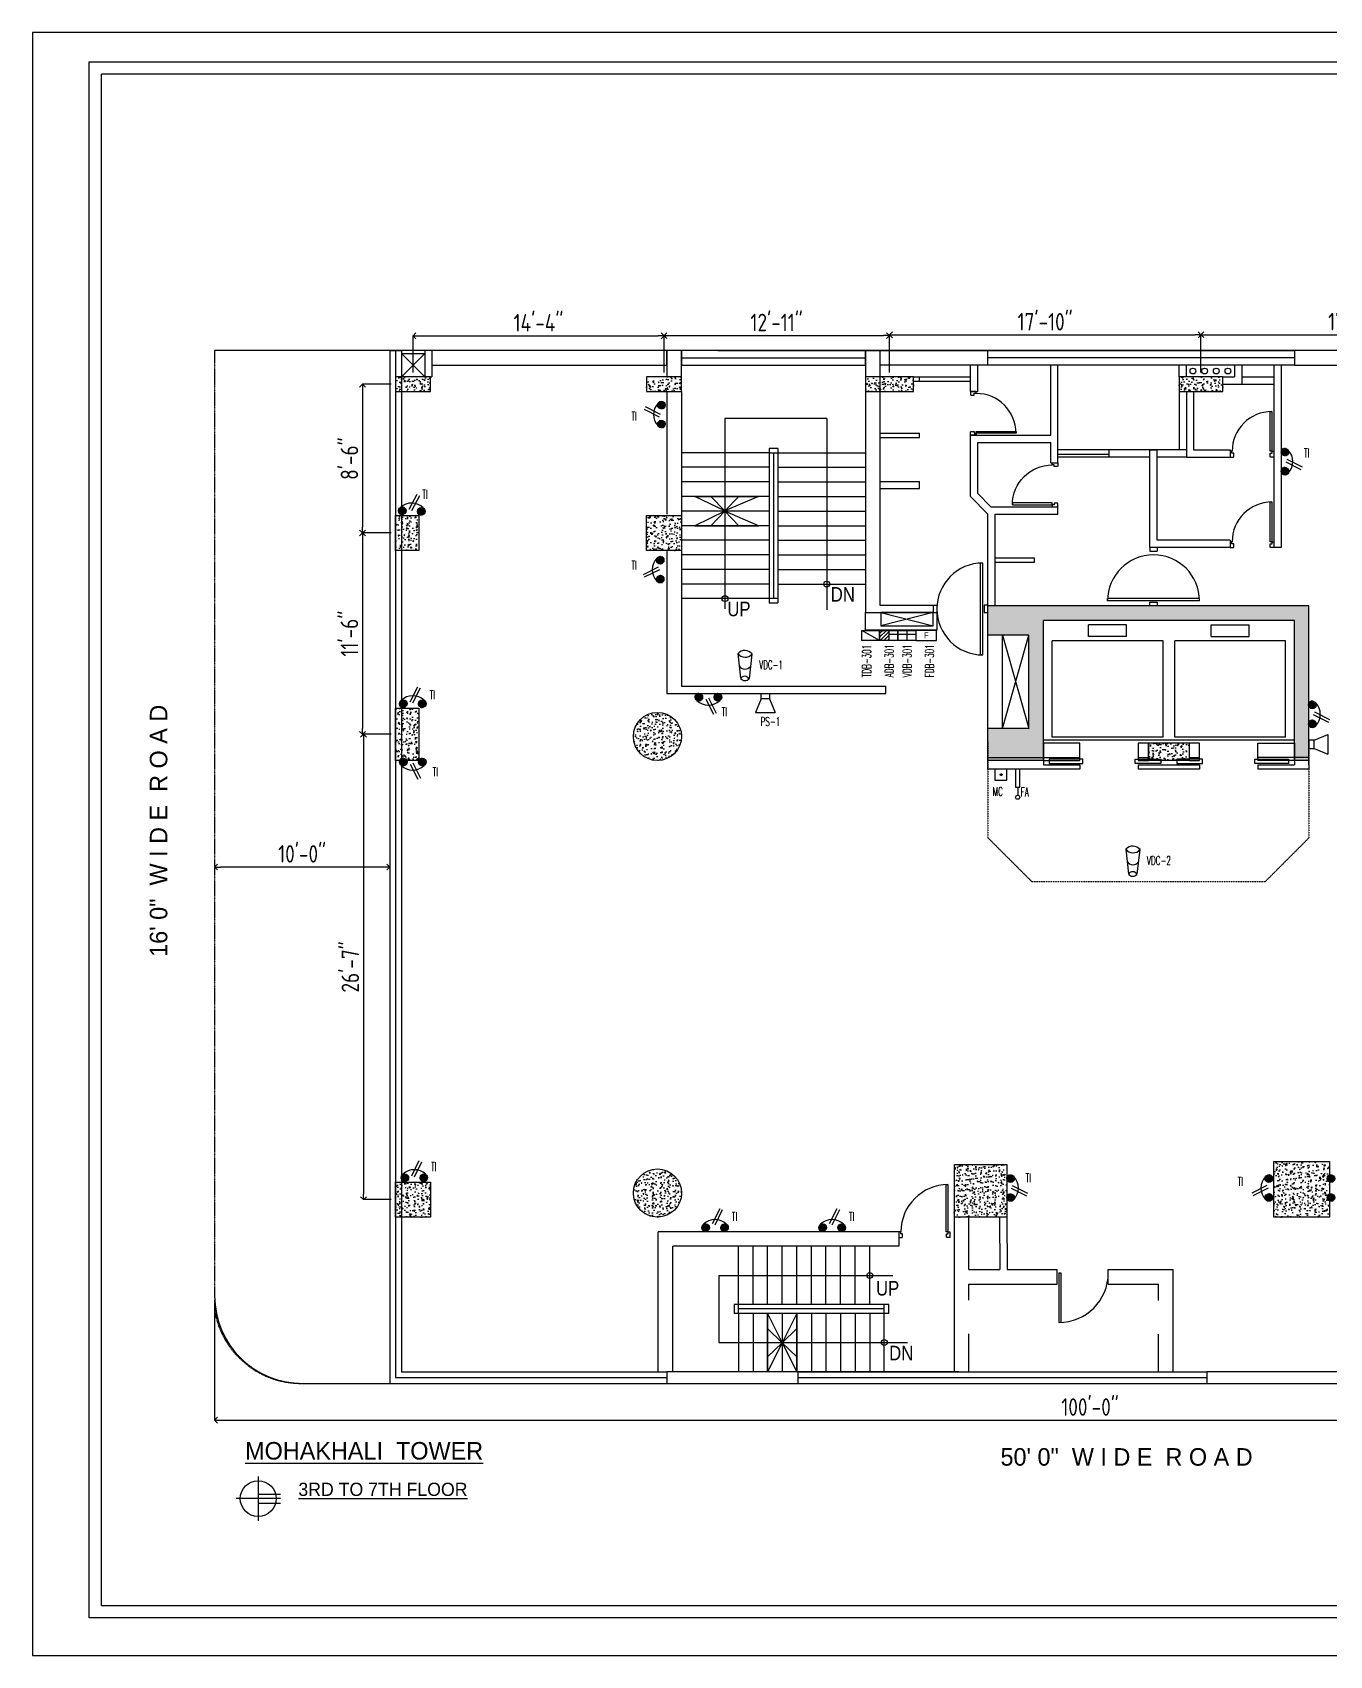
# Model space of a CAD drawing. Header units: inches. Extents: x -125 to 1485, y -187 to 926.
# Drawn here: x -125 to 764, y -187 to 926 of the extents above; entities that cross this region are included whole.
import ezdxf

# ---------------------------------------------------------------- set-up
doc = ezdxf.new("R2010")
doc.units = ezdxf.units.IN
doc.header["$MEASUREMENT"] = 0
doc.linetypes.add('ACAD_ISO04W100', pattern=[30, 24, -3, 0, -3])
doc.linetypes.add('HIDDEN', pattern=[0.375, 0.25, -0.125])
for name, color, linetype in [('BEAM', 5, 'HIDDEN'), ('COL', 1, 'Continuous'), ('DOOR', 172, 'Continuous'), ('FIRESC00-07', 8, 'Continuous'), ('FIX', 172, 'Continuous'), ('GLASS', 176, 'Continuous'), ('HATCH 1', 11, 'Continuous'), ('LIFT', 176, 'Continuous'), ('PLPIPES', 1, 'Continuous'), ('REF', 3, 'Continuous'), ('SITE BSMNT', 5, 'ACAD_ISO04W100'), ('SITE GR', 5, 'Continuous'), ('SITEDIM', 4, 'Continuous'), ('STAIR01-07', 8, 'Continuous'), ('SYML', 5, 'Continuous'), ('T-FIX-1', 4, 'Continuous'), ('TEXT', 172, 'Continuous'), ('TITLE', 172, 'Continuous'), ('WIN', 4, 'Continuous')]:
    doc.layers.add(name, color=color, linetype=linetype)
doc.styles.add('12IN', font='isocpeur.ttf', dxfattribs={"width": 0.8, "height": 12})
doc.styles.add('24IN', font='isocp.shx', dxfattribs={"height": 24})
doc.styles.add('AR', font='arial.ttf')
doc.styles.add('DIM1-8', font='techl___.ttf', dxfattribs={"height": 8})
doc.styles.add('ROMAND', font='romand.shx', dxfattribs={"width": 0.6})
doc.dimstyles.new('12IN', dxfattribs={"dimtxt": 0.18, "dimasz": 4, "dimexe": 0.18, "dimexo": 3, "dimgap": 3, "dimtad": 1, "dimdec": 0, "dimzin": 3, "dimdsep": 46, "dimlunit": 4, "dimtxsty": '12IN', "dimblk": 'OPEN90', "dimcen": 0.09, "dimclrd": 172, "dimclre": 172, "dimclrt": 176, "dimadec": 0, "dimazin": 0, "dimtfac": 1, "dimtdec": 0, "dimtofl": 0, "dimtmove": 0, "dimatfit": 3, "dimfxl": 1, "dimtolj": 1, "dimtzin": 0, "dimarcsym": 0})
pattern_1 = [(50, (0, 0), (7.172602, -0.62752), [0.75, -8.25]), (355, (0, 0), (-1.387513, 7.52192), [0.6, -6.6]), (100.4514, (0.598, -0.052), (5.785094, 6.894395), [0.6374, -7.01142]), (46.1842, (0, 2), (10.67241, -1.65519), [1.125, -12.375]), (96.6356, (0.889, 1.862), (9.34663, 9.74118), [0.9561, -10.51713]), (351.1842, (0, 2), (9.34662, 9.74119), [0.9, -9.9]), (21, (1, 1.5), (5.96907, -4.02619), [0.75, -8.25]), (326, (1, 1.5), (2.433153, 7.2515), [0.6, -6.6]), (71.4514, (1.4974, 1.1645), (8.402226, 3.225305), [0.6374, -7.01142]), (37.5, (0, 0), (0.1215986, 3.3289385), [0, -6.52, 0, -6.7, 0, -6.625]), (7.5, (0, 0), (2.630695, 3.944117), [0, -3.82, 0, -6.37, 0, -2.525]), (327.5, (-2.23, 0), (5.3382244, -0.225549), [0, -2.5, 0, -7.8, 0, -10.35]), (317.5, (-3.23, 0), (5.831862, 1.00105), [0, -3.25, 0, -5.18, 0, -7.35])]

# ---------------------------------------------------------------- blocks, each defined once
blk = doc.blocks.new('D30')
for points in [[(-1.375, 0), (-2.625, 0), (-2.625, 27.25), (-1.375, 27.25)], [(-30, -4), (-27.75, -4), (-27.75, -3.75), (-27.5, -3.75), (-27.5, -1.375), (-28.75, -1.375), (-28.75, 0), (-30, 0)], [(0, -4), (-2.25, -4), (-2.25, -3.75), (-2.5, -3.75), (-2.5, -1.375), (-1.25, -1.375), (-1.25, 0), (0, 0)]]:
    blk.add_lwpolyline(points, close=True)
at = {"color": 107}
blk.add_arc((-1.375, 0), 27.25, 90, 180, dxfattribs=at)
blk = doc.blocks.new('D35')
for points in [[(-1.375, 0), (-2.625, 0), (-2.625, 32.25), (-1.375, 32.25)], [(-35, -4), (-32.75, -4), (-32.75, -3.75), (-32.5, -3.75), (-32.5, -1.375), (-33.75, -1.375), (-33.75, 0), (-35, 0)], [(0, -4), (-2.25, -4), (-2.25, -3.75), (-2.5, -3.75), (-2.5, -1.375), (-1.25, -1.375), (-1.25, 0), (0, 0)]]:
    blk.add_lwpolyline(points, close=True)
at = {"color": 107}
blk.add_arc((-1.375, 0), 32.25, 90, 180, dxfattribs=at)
blk = doc.blocks.new('_Open90')
at = {"color": 0, "linetype": 'ByBlock', "lineweight": -2}
for p, q in [((0, 0), (-1, 0)), ((-0.5, 0.5), (0, 0)), ((0, 0), (-0.5, -0.5))]:
    blk.add_line(p, q, dxfattribs=at)
blk = doc.blocks.new('*D5')
at = {"layer": 'Defpoints', "color": 0}
for p in [(0, 354), (0, 354), (120, 354)]:
    blk.add_point(p, dxfattribs=at)
at = {"layer": 'GLASS', "color": 172, "lineweight": -2}
for p, q in [((0, 357), (0, 354.18)), ((120, 357), (120, 354.18)), ((116, 354), (4, 354))]:
    blk.add_line(p, q, dxfattribs=at)
at = {"layer": 'GLASS', "color": 172, "lineweight": -2, "xscale": 4, "yscale": 4, "zscale": 4, "rotation": 180}
blk.add_blockref('_Open90', (0, 354), dxfattribs=at)
at = {"layer": 'GLASS', "color": 172, "lineweight": -2, "xscale": 4, "yscale": 4, "zscale": 4}
blk.add_blockref('_Open90', (120, 354), dxfattribs=at)
at = {"layer": 'GLASS', "color": 176, "insert": (60, 363), "char_height": 12, "attachment_point": 5, "style": '12IN'}
blk.add_mtext('\\A1;10\'-0"', dxfattribs=at)
blk = doc.blocks.new('*D7')
at = {"layer": 'Defpoints', "color": 0}
for p in [(0, 60), (1200, 60), (1200, -25.2)]:
    blk.add_point(p, dxfattribs=at)
at = {"layer": 'SITEDIM', "color": 172, "lineweight": -2}
for p, q in [((0, 57), (0, -25.4)), ((1200, 57), (1200, -25.4)), ((4, -25.2), (1196, -25.2))]:
    blk.add_line(p, q, dxfattribs=at)
at = {"layer": 'SITEDIM', "color": 172, "lineweight": -2, "xscale": 4, "yscale": 4, "zscale": 4, "rotation": 180}
blk.add_blockref('_Open90', (0, -25.2), dxfattribs=at)
at = {"layer": 'SITEDIM', "color": 172, "lineweight": -2, "xscale": 4, "yscale": 4, "zscale": 4}
blk.add_blockref('_Open90', (1200, -25.2), dxfattribs=at)
at = {"layer": 'SITEDIM', "color": 176, "insert": (600, -16.2), "char_height": 12, "attachment_point": 5, "style": '12IN'}
blk.add_mtext('\\A1;100\'-0"', dxfattribs=at)
blk = doc.blocks.new('*D8')
at = {"layer": 'Defpoints', "color": 0}
for p in [(308, 718.1), (136, 690), (308, 690)]:
    blk.add_point(p, dxfattribs=at)
at = {"layer": 'FIX', "color": 172, "lineweight": -2}
for p, q in [((136, 693), (136, 718.3)), ((140, 718.1), (304, 718.1)), ((308, 693), (308, 718.3))]:
    blk.add_line(p, q, dxfattribs=at)
at = {"layer": 'FIX', "color": 172, "lineweight": -2, "xscale": 4, "yscale": 4, "zscale": 4, "rotation": 180}
blk.add_blockref('_Open90', (136, 718.1), dxfattribs=at)
at = {"layer": 'FIX', "color": 172, "lineweight": -2, "xscale": 4, "yscale": 4, "zscale": 4}
blk.add_blockref('_Open90', (308, 718.1), dxfattribs=at)
at = {"layer": 'FIX', "color": 176, "insert": (222, 727.1), "char_height": 12, "attachment_point": 5, "style": '12IN'}
blk.add_mtext('\\A1;14\'-4"', dxfattribs=at)
blk = doc.blocks.new('*D9')
at = {"layer": 'Defpoints', "color": 0}
for p in [(462.5, 718.3), (308, 690), (462.5, 690)]:
    blk.add_point(p, dxfattribs=at)
at = {"layer": 'FIX', "color": 172, "lineweight": -2}
for p, q in [((308, 693), (308, 718.5)), ((312, 718.3), (458.5, 718.3)), ((462.5, 693), (462.5, 718.5))]:
    blk.add_line(p, q, dxfattribs=at)
at = {"layer": 'FIX', "color": 172, "lineweight": -2, "xscale": 4, "yscale": 4, "zscale": 4, "rotation": 180}
blk.add_blockref('_Open90', (308, 718.3), dxfattribs=at)
at = {"layer": 'FIX', "color": 172, "lineweight": -2, "xscale": 4, "yscale": 4, "zscale": 4}
blk.add_blockref('_Open90', (462.5, 718.3), dxfattribs=at)
at = {"layer": 'FIX', "color": 176, "insert": (385.2, 727.3), "char_height": 12, "attachment_point": 5, "style": '12IN'}
blk.add_mtext('\\A1;12\'-11"', dxfattribs=at)
blk = doc.blocks.new('*D10')
at = {"layer": 'Defpoints', "color": 0}
for p in [(676, 718.8), (462.5, 690), (676, 690)]:
    blk.add_point(p, dxfattribs=at)
at = {"layer": 'FIX', "color": 172, "lineweight": -2}
for p, q in [((462.5, 693), (462.5, 719)), ((466.5, 718.8), (672, 718.8)), ((676, 693), (676, 719))]:
    blk.add_line(p, q, dxfattribs=at)
at = {"layer": 'FIX', "color": 172, "lineweight": -2, "xscale": 4, "yscale": 4, "zscale": 4, "rotation": 180}
blk.add_blockref('_Open90', (462.5, 718.8), dxfattribs=at)
at = {"layer": 'FIX', "color": 172, "lineweight": -2, "xscale": 4, "yscale": 4, "zscale": 4}
blk.add_blockref('_Open90', (676, 718.8), dxfattribs=at)
at = {"layer": 'FIX', "color": 176, "insert": (569.2, 727.8), "char_height": 12, "attachment_point": 5, "style": '12IN'}
blk.add_mtext('\\A1;17\'-10"', dxfattribs=at)
blk = doc.blocks.new('*D11')
at = {"layer": 'Defpoints', "color": 0}
for p in [(884, 718.9), (676, 690), (884, 690)]:
    blk.add_point(p, dxfattribs=at)
at = {"layer": 'FIX', "color": 172, "lineweight": -2}
for p, q in [((676, 693), (676, 719)), ((680, 718.9), (880, 718.9)), ((884, 693), (884, 719))]:
    blk.add_line(p, q, dxfattribs=at)
at = {"layer": 'FIX', "color": 172, "lineweight": -2, "xscale": 4, "yscale": 4, "zscale": 4, "rotation": 180}
blk.add_blockref('_Open90', (676, 718.9), dxfattribs=at)
at = {"layer": 'FIX', "color": 172, "lineweight": -2, "xscale": 4, "yscale": 4, "zscale": 4}
blk.add_blockref('_Open90', (884, 718.9), dxfattribs=at)
at = {"layer": 'FIX', "color": 176, "insert": (780, 727.9), "char_height": 12, "attachment_point": 5, "style": '12IN'}
blk.add_mtext('\\A1;17\'-4"', dxfattribs=at)
blk = doc.blocks.new('*D13')
at = {"layer": 'Defpoints', "color": 0}
for p in [(124, 685), (101.4, 583), (124, 583)]:
    blk.add_point(p, dxfattribs=at)
at = {"layer": 'FIX', "color": 172, "lineweight": -2}
for p, q in [((121, 685), (101.3, 685)), ((101.4, 681), (101.4, 587)), ((121, 583), (101.3, 583))]:
    blk.add_line(p, q, dxfattribs=at)
at = {"layer": 'FIX', "color": 172, "lineweight": -2, "xscale": 4, "yscale": 4, "zscale": 4}
for p, rotation in [((101.4, 685), 90), ((101.4, 583), 270)]:
    blk.add_blockref('_Open90', p, dxfattribs=dict(at, rotation=rotation))
at = {"layer": 'FIX', "color": 176, "insert": (92.4, 634), "char_height": 12, "attachment_point": 5, "rotation": 90, "style": '12IN'}
blk.add_mtext('\\A1;8\'-6"', dxfattribs=at)
blk = doc.blocks.new('*D14')
at = {"layer": 'Defpoints', "color": 0}
for p in [(124, 583), (101.4, 445), (124, 445)]:
    blk.add_point(p, dxfattribs=at)
at = {"layer": 'FIX', "color": 172, "lineweight": -2}
for p, q in [((121, 583), (101.3, 583)), ((101.4, 579), (101.4, 449)), ((121, 445), (101.3, 445))]:
    blk.add_line(p, q, dxfattribs=at)
at = {"layer": 'FIX', "color": 172, "lineweight": -2, "xscale": 4, "yscale": 4, "zscale": 4}
for p, rotation in [((101.4, 583), 90), ((101.4, 445), 270)]:
    blk.add_blockref('_Open90', p, dxfattribs=dict(at, rotation=rotation))
at = {"layer": 'FIX', "color": 176, "insert": (92.4, 514), "char_height": 12, "attachment_point": 5, "rotation": 90, "style": '12IN'}
blk.add_mtext('\\A1;11\'-6"', dxfattribs=at)
blk = doc.blocks.new('*D15')
at = {"layer": 'Defpoints', "color": 0}
for p in [(124, 445), (102, 126), (124, 126)]:
    blk.add_point(p, dxfattribs=at)
at = {"layer": 'FIX', "color": 172, "lineweight": -2}
for p, q in [((121, 445), (101.8, 445)), ((102, 441), (102, 130)), ((121, 126), (101.8, 126))]:
    blk.add_line(p, q, dxfattribs=at)
at = {"layer": 'FIX', "color": 172, "lineweight": -2, "xscale": 4, "yscale": 4, "zscale": 4}
for p, rotation in [((102, 445), 90), ((102, 126), 270)]:
    blk.add_blockref('_Open90', p, dxfattribs=dict(at, rotation=rotation))
at = {"layer": 'FIX', "color": 176, "insert": (93, 285.5), "char_height": 12, "attachment_point": 5, "rotation": 90, "style": '12IN'}
blk.add_mtext('\\A1;26\'-7"', dxfattribs=at)

msp = doc.modelspace()

# ---------------------------------------------------------------- hatches: boundary and pattern name
at = {"layer": 'HATCH 1'}
h = msp.add_hatch(dxfattribs=at)
h.set_pattern_fill('AR-CONC', color=0, style=0)
h.set_pattern_definition(pattern_1)
h.paths.add_polyline_path([(148, 680), (148, 690), (124, 690), (124, 680)])
h = msp.add_hatch(dxfattribs=at)
h.set_pattern_fill('AR-CONC', color=0, style=0)
h.set_pattern_definition(pattern_1)
h.paths.add_polyline_path([(296, 690), (296, 680), (320, 680), (320, 690)])
h = msp.add_hatch(dxfattribs=at)
h.set_pattern_fill('AR-CONC', color=0, style=0)
h.set_pattern_definition(pattern_1)
h.paths.add_polyline_path([(446, 690), (446, 680), (479, 680), (479, 690)])
h = msp.add_hatch(dxfattribs=at)
h.set_pattern_fill('AR-CONC', color=0, style=0)
h.set_pattern_definition(pattern_1)
h.paths.add_polyline_path([(661, 680), (691, 680), (691, 690), (661, 690)])
h = msp.add_hatch(dxfattribs=at)
h.set_pattern_fill('AR-CONC', color=0, style=0)
h.set_pattern_definition([(50, (0, 0), (7.1726, -0.62752), [0.75, -8.25]), (355, (0, 0), (-1.38751, 7.52192), [0.6, -6.6]), (100.4514, (0.598, -0.052), (5.78509, 6.894395), [0.6374, -7.01142]), (46.1842, (0, 2), (10.67241, -1.65519), [1.125, -12.375]), (96.6356, (0.889, 1.862), (9.34663, 9.74118), [0.9561, -10.51713]), (351.1842, (0, 2), (9.34662, 9.74119), [0.9, -9.9]), (21, (1, 1.5), (5.96907, -4.02619), [0.75, -8.25]), (326, (1, 1.5), (2.43315, 7.2515), [0.6, -6.6]), (71.4514, (1.4974, 1.1645), (8.40223, 3.225305), [0.6374, -7.01142]), (37.5, (0, 0), (0.121599, 3.328939), [0, -6.52, 0, -6.7, 0, -6.625]), (7.5, (0, 0), (2.630695, 3.944117), [0, -3.82, 0, -6.37, 0, -2.525]), (327.5, (-2.23, 0), (5.338224, -0.225549), [0, -2.5, 0, -7.8, 0, -10.35]), (317.5, (-3.23, 0), (5.83186, 1.00105), [0, -3.25, 0, -5.18, 0, -7.35])])
h.paths.add_polyline_path([(124, 595), (140, 595), (140, 571), (124, 571)])
h = msp.add_hatch(dxfattribs=at)
h.set_pattern_fill('AR-CONC', color=0, style=0)
h.set_pattern_definition(pattern_1)
h.paths.add_polyline_path([(320, 595), (296, 595), (296, 571), (320, 571)])
h = msp.add_hatch(dxfattribs=at)
h.set_pattern_fill('AR-CONC', color=0, style=0)
h.set_pattern_definition(pattern_1)
h.paths.add_polyline_path([(750, 533), (530, 533), (530, 513), (558, 513), (558, 449), (530, 449), (530, 427), (568, 427), (568, 439), (568, 523), (740, 523), (740, 427), (750, 427)])
h = msp.add_hatch(dxfattribs=at)
h.set_pattern_fill('AR-CONC', color=0, style=0)
h.paths.add_polyline_path([(124, 463), (140, 463), (140, 427), (124, 427)])
h = msp.add_hatch(dxfattribs=at)
h.set_pattern_fill('AR-CONC', color=0, style=0)
h.set_pattern_definition(pattern_1)
h.paths.add_polyline_path([(287, 443.5, 1), (320, 443.5, 1)])
h = msp.add_hatch(dxfattribs=at)
h.set_pattern_fill('AR-CONC', color=0, style=0)
h.set_pattern_definition(pattern_1)
h.paths.add_polyline_path([(668, 439), (640, 439), (640, 427), (668, 427)])
h = msp.add_hatch(dxfattribs=at)
h.set_pattern_fill('AR-CONC', color=0, style=0)
edge = h.paths.add_edge_path()
edge.add_arc((303.5, 130.5), 16.5, 0, 360)
h = msp.add_hatch(dxfattribs=at)
h.set_pattern_fill('AR-CONC', color=0, style=0)
h.set_pattern_definition([(50, (-0.166, -0.086), (7.1726, -0.62752), [0.75, -8.25]), (355, (-0.166, -0.086), (-1.38751, 7.52192), [0.6, -6.6]), (100.4514, (0.4317, -0.138), (5.78509, 6.894395), [0.6374, -7.01142]), (46.1842, (-0.166, 1.914), (10.67241, -1.65519), [1.125, -12.375]), (96.6356, (0.723, 1.776), (9.34663, 9.74118), [0.9561, -10.51713]), (351.1842, (-0.166, 1.914), (9.34662, 9.74119), [0.9, -9.9]), (21, (0.834, 1.414), (5.96907, -4.02619), [0.75, -8.25]), (326, (0.834, 1.414), (2.43315, 7.2515), [0.6, -6.6]), (71.4514, (1.3314, 1.079), (8.40223, 3.225305), [0.6374, -7.01142]), (37.5, (-0.166, -0.0857), (0.121599, 3.328939), [0, -6.52, 0, -6.7, 0, -6.625]), (7.5, (-0.166, -0.0857), (2.630695, 3.944117), [0, -3.82, 0, -6.37, 0, -2.525]), (327.5, (-2.396, -0.0857), (5.338224, -0.225549), [0, -2.5, 0, -7.8, 0, -10.35]), (317.5, (-3.396, -0.0857), (5.83186, 1.00105), [0, -3.25, 0, -5.18, 0, -7.35])])
h.paths.add_polyline_path([(542.8, 149.9), (506.8, 149.9), (506.8, 113.9), (542.8, 113.9)])
h = msp.add_hatch(dxfattribs=at)
h.set_pattern_fill('AR-CONC', color=0, style=0)
h.set_pattern_definition(pattern_1)
h.paths.add_polyline_path([(764, 114), (726, 114), (726, 152), (764, 152)])
h = msp.add_hatch(dxfattribs=at)
h.set_pattern_fill('AR-CONC', color=0, style=0)
h.paths.add_polyline_path([(124, 138), (148, 138), (148, 114), (124, 114)])
at = {"layer": 'SYML'}
h = msp.add_hatch(dxfattribs=at)
h.set_pattern_fill('ANSI31', color=0, scale=1.434375, angle=180, style=0)
h.set_pattern_definition([(225, (-2002.96286, 1086.35864), (0.126782036, -0.126782036), [])])
h.paths.add_polyline_path([(308.9, 657.6, 1), (303.8, 657.6, 1)])
h.paths.add_polyline_path([(303.8, 670.6, 1), (308.9, 670.6, 1)])
h = msp.add_hatch(dxfattribs=at)
h.set_pattern_fill('ANSI31', color=0, scale=1.434375, style=0)
h.set_pattern_definition([(45, (3042.78596, 209.7123), (-0.126782036, 0.126782036), [])])
h.paths.add_polyline_path([(730.9, 638.5, 1), (736.1, 638.5, 1)])
h.paths.add_polyline_path([(736.1, 625.5, 1), (730.9, 625.5, 1)])
h = msp.add_hatch(dxfattribs=at)
h.set_pattern_fill('ANSI31', color=0, scale=1.434375, angle=88.3621, style=0)
h.set_pattern_definition([(133.36214, (623.1181, 2894.22895), (-0.130353944, -0.123106534), [])])
h.paths.add_polyline_path([(128.4, 595.5, 1), (128.6, 600.7, 1)])
h.paths.add_polyline_path([(141.6, 600.3, 1), (141.5, 595.1, 1)])
h = msp.add_hatch(dxfattribs=at)
h.set_pattern_fill('ANSI31', color=0, scale=1.434375, style=0)
h.set_pattern_definition([(135, (-2003.79864, 135.64523), (0.126782036, 0.126782036), [])])
h.paths.add_polyline_path([(308.1, 564.4, -1), (302.9, 564.4, -1)])
h.paths.add_polyline_path([(302.9, 551.4, -1), (308.1, 551.4, -1)])
h = msp.add_hatch(dxfattribs=at)
h.set_pattern_fill('ANSI31', color=0, scale=14.4, style=0)
h.set_pattern_definition([(45, (2674.0125, -29.64), (-1.2727922, 1.2727922), [])])
h.paths.add_polyline_path([(462, 516.2), (455.8, 516.2), (455.8, 509.8), (462, 509.8)])
h = msp.add_hatch(dxfattribs=at)
h.set_pattern_fill('ANSI31', color=0, scale=1.434375, angle=90, style=0)
h.set_pattern_definition([(135, (557.96966, 2775.14944), (-0.126782036, -0.126782036), [])])
h.paths.add_polyline_path([(129.2, 463.2, 1), (129.2, 468.4, 1)])
h.paths.add_polyline_path([(142.2, 468.4, 1), (142.2, 463.2, 1)])
h = msp.add_hatch(dxfattribs=at)
h.set_pattern_fill('ANSI31', color=0, scale=1.434375, angle=90, style=0)
h.set_pattern_definition([(225, (760.58001, -1838.77555), (-0.126782036, 0.126782036), [])])
h.paths.add_polyline_path([(331.8, 473.1, -1), (331.8, 467.9, -1)])
h.paths.add_polyline_path([(344.8, 467.9, -1), (344.8, 473.1, -1)])
h = msp.add_hatch(dxfattribs=at)
h.set_pattern_fill('ANSI31', color=0, scale=1.434375, style=0)
h.set_pattern_definition([(45, (3061.59503, 36.46904), (-0.126782036, 0.126782036), [])])
h.paths.add_polyline_path([(749.7, 465.3, 1), (754.9, 465.3, 1)])
h.paths.add_polyline_path([(754.9, 452.2, 1), (749.7, 452.2, 1)])
h = msp.add_hatch(dxfattribs=at)
h.set_pattern_fill('ANSI31', color=0, scale=1.434375, angle=90, style=0)
h.set_pattern_definition([(225, (557.96966, -1883.29685), (-0.126782036, 0.126782036), [])])
h.paths.add_polyline_path([(129.2, 428.6, -1), (129.2, 423.4, -1)])
h.paths.add_polyline_path([(142.2, 423.4, -1), (142.2, 428.6, -1)])
msp.add_hatch(color=0, dxfattribs=at).paths.add_polyline_path([(539.7, 417.3, 1), (538.3, 417.3, 1)])
h = msp.add_hatch(dxfattribs=at)
h.set_pattern_fill('ANSI31', color=0, scale=1.434375, angle=90, style=0)
h.set_pattern_definition([(135, (559.05634, 2450.2215), (-0.126782036, -0.126782036), [])])
h.paths.add_polyline_path([(130.3, 138.3, 1), (130.3, 143.5, 1)])
h.paths.add_polyline_path([(143.3, 143.5, 1), (143.3, 138.3, 1)])
h = msp.add_hatch(dxfattribs=at)
h.set_pattern_fill('ANSI31', color=0, scale=1.434375, style=0)
h.set_pattern_definition([(45, (2854.65938, -288.2633), (-0.126782036, 0.126782036), [])])
h.paths.add_polyline_path([(542.8, 140.5, 1), (547.9, 140.5, 1)])
h.paths.add_polyline_path([(547.9, 127.5, 1), (542.8, 127.5, 1)])
h = msp.add_hatch(dxfattribs=at)
h.set_pattern_fill('ANSI31', color=0, scale=1.434375, style=0)
h.set_pattern_definition([(135, (-1586.68026, -288.2633), (0.126782036, 0.126782036), [])])
h.paths.add_polyline_path([(725.2, 140.5, -1), (720, 140.5, -1)])
h.paths.add_polyline_path([(720, 127.5, -1), (725.2, 127.5, -1)])
h = msp.add_hatch(dxfattribs=at)
h.set_pattern_fill('ANSI31', color=0, scale=1.434375, style=0)
h.set_pattern_definition([(45, (3074.26706, -288.2633), (-0.126782036, 0.126782036), [])])
h.paths.add_polyline_path([(762.4, 140.5, 1), (767.5, 140.5, 1)])
h.paths.add_polyline_path([(767.5, 127.5, 1), (762.4, 127.5, 1)])
h = msp.add_hatch(dxfattribs=at)
h.set_pattern_fill('ANSI31', color=0, scale=1.434375, angle=90, style=0)
h.set_pattern_definition([(135, (765.157, 2416.01318), (-0.126782036, -0.126782036), [])])
h.paths.add_polyline_path([(336.4, 104.1, 1), (336.4, 109.3, 1)])
h.paths.add_polyline_path([(349.4, 109.3, 1), (349.4, 104.1, 1)])
h = msp.add_hatch(dxfattribs=at)
h.set_pattern_fill('ANSI31', color=0, scale=1.434375, angle=90, style=0)
h.set_pattern_definition([(135, (845.41297, 2416.01318), (-0.126782036, -0.126782036), [])])
h.paths.add_polyline_path([(416.6, 104.1, 1), (416.6, 109.3, 1)])
h.paths.add_polyline_path([(429.7, 109.3, 1), (429.7, 104.1, 1)])

# ---------------------------------------------------------------- linework, layer by layer
at = {"layer": 'BEAM', "color": 0, "linetype": 'Continuous'}
for p, q in [((578, 640), (578, 698)), ((661, 690), (661, 698)), ((661, 680), (661, 640))]:
    msp.add_line(p, q, dxfattribs=at)
at = {"layer": 'COL', "color": 0}
for p, q in [((750, 533), (530, 533)), ((530, 513), (530, 533)), ((740, 523), (568, 523)), ((568, 427), (568, 523)), ((740, 427), (740, 523)), ((750, 427), (750, 533)), ((558, 513), (530, 513)), ((558, 449), (558, 513)), ((558, 449), (530, 449)), ((530, 427), (530, 449)), ((668, 439), (640, 439)), ((640, 439), (640, 427)), ((668, 439), (668, 427)), ((568, 427), (530, 427)), ((668, 427), (640, 427)), ((750, 427), (740, 427))]:
    msp.add_line(p, q, dxfattribs=at)
for points in [[(124, 680), (148, 680), (148, 690), (124, 690)], [(296, 680), (320, 680), (320, 690), (296, 690)], [(446, 680), (479, 680), (479, 690), (446, 690)], [(661, 680), (691, 680), (691, 690), (661, 690)], [(124, 595), (140, 595), (140, 571), (124, 571)], [(296, 595), (320, 595), (320, 571), (296, 571)], [(124, 463), (140, 463), (140, 427), (124, 427)], [(543, 114), (507, 114), (507, 150), (543, 150)], [(764, 114), (726, 114), (726, 152), (764, 152)], [(124, 138), (148, 138), (148, 114), (124, 114)]]:
    msp.add_lwpolyline(points, close=True, dxfattribs=at)
for centre in [(303.5, 443.5), (303.5, 130.5)]:
    msp.add_circle(centre, 16.5, dxfattribs=at)
at = {"layer": 'Defpoints', "color": 0, "ltscale": 0.5}
msp.add_lwpolyline([(-124.8, -186.6), (1484.9, -186.6), (1484.9, 926.1), (-124.8, 926.1)], close=True, dxfattribs=at)
at = {"layer": 'DOOR', "color": 0}
for p, q in [((641, 640), (578, 640)), ((578, 637), (613, 637)), ((641, 635), (578, 635)), ((613, 635), (613, 640)), ((641, 573), (641, 570.5)), ((641, 570.5), (646, 570.5)), ((646, 573), (646, 570.5)), ((525, 499.4), (525, 562.4)), ((526.5, 499.4), (526.5, 562.4)), ((675, 538), (612, 538)), ((612, 536.5), (612, 538)), ((675, 536.5), (612, 536.5)), ((641, 535.5), (646, 535.5)), ((641, 533), (641, 535.5)), ((646, 535.5), (646, 533)), ((675, 536.5), (675, 538)), ((492.5, 533.4), (495, 533.4)), ((492.5, 528.4), (495, 528.4)), ((495, 533.4), (495, 528.4)), ((530, 533.4), (527.5, 533.4)), ((527.5, 533.4), (527.5, 528.4)), ((527.5, 528.4), (530, 528.4)), ((526.5, 499.4), (525, 499.4)), ((593, 424), (593, 421)), ((633, 424), (633, 421)), ((675, 424), (675, 421)), ((715, 424), (715, 421)), ((578.5, 75.7), (578.5, 41.7)), ((578.5, 75.7), (580, 75.7)), ((580, 75.7), (580, 41.7))]:
    msp.add_line(p, q, dxfattribs=at)
at = {"layer": 'DOOR', "color": 0, "linetype": 'HIDDEN', "ltscale": 0.25}
for p, q in [((530, 440), (530, 374)), ((750, 440), (750, 374)), ((560, 344), (530, 374)), ((720, 344), (750, 374)), ((560, 344), (720, 344))]:
    msp.add_line(p, q, dxfattribs=at)
at = {"layer": 'DOOR', "color": 0}
for points in [[(530, 424), (530, 429), (568, 429), (568, 424)], [(593, 421), (530, 421), (530, 424)], [(568, 424), (593, 424)], [(633, 424), (675, 424)], [(750, 424), (750, 421), (715, 421)], [(715, 424), (740, 424)], [(750, 424), (750, 429), (740, 429), (740, 424)], [(675, 421), (633, 421)]]:
    msp.add_lwpolyline(points, dxfattribs=at)
for points in [[(572, 425), (595, 425), (595, 428), (572, 428)], [(648.5, 425), (631, 425), (631, 428), (648.5, 428)], [(659.5, 425), (677, 425), (677, 428), (659.5, 428)], [(736, 425), (713, 425), (713, 428), (736, 428)]]:
    msp.add_lwpolyline(points, close=True, dxfattribs=at)
for centre, radius, start, end in [((643.5, 536.5), 31.5, 0, 180), ((526.5, 530.9), 31.5, 90, 270), ((578.5, 75.7), 34, 270, 0)]:
    msp.add_arc(centre, radius, start, end, dxfattribs=at)
at = {"layer": 'FIRESC00-07', "color": 0}
for p, q in [((359, 54), (359, 94)), ((369, 54), (369, 94)), ((379, 54), (379, 94)), ((389, 54), (389, 94)), ((399, 54), (399, 94)), ((409, 54), (409, 94)), ((419, 54), (419, 94)), ((429, 54), (429, 94)), ((439, 54), (439, 94)), ((449, 54), (449, 94)), ((345.6, 74), (464.8, 74)), ((345.6, 74), (345.6, 28)), ((462, 54), (356, 54)), ((356, 54), (356, 48)), ((462, 48), (356, 48)), ((359, 48), (359, 54)), ((359, 51), (359, 51)), ((459, 51), (359, 51)), ((359, 48), (359, 8)), ((369, 48), (369, 8)), ((379, 48), (379, 8)), ((389, 48), (389, 8)), ((399, 48), (399, 8)), ((409, 48), (409, 8)), ((419, 48), (419, 8)), ((429, 48), (429, 8)), ((439, 48), (439, 8)), ((449, 48), (449, 8)), ((459, 48), (459, 54)), ((459, 51), (459, 51)), ((459, 8), (459, 48)), ((462, 48), (462, 54)), ((345.6, 28), (474.8, 28)), ((510, 8), (400, 8))]:
    msp.add_line(p, q, dxfattribs=at)
for points in [[(388.9, 27.9), (379, 8), (379, 48)], [(388.9, 27.9), (399, 8), (399, 48)], [(388.9, 27.9), (379, 18.2), (379, 37.6)], [(388.9, 27.9), (399, 18.2), (399, 37.6)]]:
    msp.add_lwpolyline(points, close=True, dxfattribs=at)
for centre in [(449, 74), (459, 28)]:
    msp.add_circle(centre, 2, dxfattribs=at)
at = {"layer": 'GLASS', "color": 0}
msp.add_line((740, 703), (530, 703), dxfattribs=at)
at = {"layer": 'GLASS', "color": 0, "linetype": 'HIDDEN'}
msp.add_line((225, 4), (310, 4), dxfattribs=at)
at = {"layer": 'GLASS', "color": 0}
for points in [[(124, 708), (124, 4), (225, 4)], [(400, 4), (680, 4)]]:
    msp.add_lwpolyline(points, dxfattribs=at)
at = {"layer": 'LIFT', "color": 0}
for p, q in [((456.5, 528.4), (492.5, 519.4)), ((492.5, 528.4), (456.5, 519.4)), ((530, 449), (530, 513)), ((530, 449), (530, 513)), ((540, 449), (558, 513)), ((540, 513), (558, 449)), ((540, 449), (540, 513)), ((540, 449), (558, 513)), ((540, 513), (558, 449)), ((540, 449), (540, 513)), ((599, 512), (599, 520)), ((625, 520), (599, 520)), ((599, 512), (599, 520)), ((625, 520), (599, 520)), ((625, 512), (599, 512)), ((625, 512), (599, 512)), ((625, 512), (625, 520)), ((625, 512), (625, 520)), ((683, 512), (683, 520)), ((683, 520), (709, 520)), ((683, 520), (709, 520)), ((683, 512), (683, 520)), ((683, 512), (709, 512)), ((683, 512), (709, 512)), ((709, 512), (709, 520)), ((709, 512), (709, 520)), ((574, 443), (574, 509)), ((650, 509), (574, 509)), ((650, 509), (574, 509)), ((574, 443), (574, 509)), ((650, 443), (650, 509)), ((650, 443), (650, 509)), ((734, 509), (658, 509)), ((658, 443), (658, 509)), ((658, 443), (658, 509)), ((734, 509), (658, 509)), ((734, 443), (734, 509)), ((734, 443), (734, 509)), ((740, 441), (568, 441)), ((740, 441), (568, 441)), ((650, 443), (574, 443)), ((650, 443), (574, 443)), ((734, 443), (658, 443)), ((734, 443), (658, 443))]:
    msp.add_line(p, q, dxfattribs=at)
for points in [[(456.5, 519.4), (492.5, 519.4), (492.5, 528.4), (456.5, 528.4)], [(568, 429), (593, 429), (593, 439), (568, 439)], [(568, 427), (593, 427), (593, 439), (568, 439)], [(633, 429), (640, 429), (640, 439), (633, 439)], [(633, 427), (640, 427), (640, 439), (633, 439)], [(668, 429), (675, 429), (675, 439), (668, 439)], [(668, 427), (675, 427), (675, 439), (668, 439)], [(740, 429), (715, 429), (715, 439), (740, 439)], [(740, 427), (715, 427), (715, 439), (740, 439)]]:
    msp.add_lwpolyline(points, close=True, dxfattribs=at)
at = {"layer": 'PLPIPES', "color": 0}
for p, q in [((128, 706), (144, 690)), ((128, 690), (144, 706)), ((148, 690), (149, 690))]:
    msp.add_line(p, q, dxfattribs=at)
for centre in [(670.5, 694), (678.5, 694), (686.5, 694), (694.5, 694)]:
    msp.add_circle(centre, 2, dxfattribs=at)
at = {"layer": 'REF', "color": 0}
for p, q in [((1140, 708), (0, 708)), ((1200, 708), (0, 708)), ((310, 708), (310, 690)), ((320, 708), (310, 708)), ((320, 690), (320, 708)), ((320, 703), (446, 703)), ((345, 708), (461, 708)), ((446, 708), (446, 548)), ((456, 708), (446, 708)), ((456, 708), (597, 708)), ((456, 708), (456, 533.4)), ((530, 698), (530, 708)), ((720, 708), (740, 708)), ((320, 698), (446, 698)), ((530, 698), (456, 698)), ((479, 690), (483, 690)), ((483, 687), (483, 690)), ((483, 690), (518, 690)), ((518, 680), (518, 698)), ((523, 680), (523, 698)), ((573, 650), (573, 698)), ((578, 631), (578, 698)), ((661, 690), (661, 698)), ((666, 690), (666, 698)), ((691, 690), (699, 690)), ((699, 698), (699, 690)), ((704, 698), (704, 685)), ((704, 690), (726, 690)), ((726, 698), (726, 685)), ((731, 698), (731, 573)), ((310, 680), (310, 595.8)), ((320, 680), (320, 478)), ((479, 687), (483, 687)), ((483, 687), (518, 687)), ((518, 680), (523, 680)), ((666, 680), (666, 635)), ((671, 680), (671, 640)), ((691, 685), (704, 685)), ((704, 685), (726, 685)), ((726, 685), (726, 573)), ((456, 651.4), (483, 651.4)), ((456, 648.4), (483, 648.4)), ((483, 648.4), (483, 651.4)), ((518, 650), (573, 650)), ((518, 608), (518, 650)), ((523, 645), (573, 645)), ((523, 610.1), (523, 645)), ((573, 631), (573, 645)), ((661, 640), (578, 640)), ((641, 573), (641, 640)), ((641, 640), (646, 640)), ((666, 640), (646, 640)), ((646, 578), (646, 640)), ((666, 635), (646, 635)), ((666, 635), (696, 635)), ((671, 640), (696, 640)), ((696, 640), (696, 635)), ((573, 631), (578, 631)), ((456, 618.4), (483, 618.4)), ((456, 613.4), (483, 613.4)), ((483, 613.4), (483, 618.4)), ((530, 596), (518, 608)), ((532.1, 601), (523, 610.1)), ((532.1, 601), (578, 601)), ((578, 596), (578, 601)), ((530, 533), (530, 596)), ((535, 533), (535, 596)), ((535, 596), (578, 596)), ((310, 571), (310, 548)), ((696, 573), (641, 573)), ((696, 578), (646, 578)), ((696, 578), (696, 573)), ((731, 573), (726, 573)), ((535, 566), (562, 566)), ((535, 563), (562, 563)), ((562, 563), (562, 566)), ((310, 548), (310, 502.1)), ((446, 548), (446, 528.4)), ((446, 528.4), (492.5, 528.4)), ((456, 533.4), (492.5, 533.4)), ((492.5, 533.4), (492.5, 528.4)), ((310, 502.1), (310, 473)), ((310, 473), (460, 473)), ((320, 478), (460, 478)), ((460, 473), (460, 478)), ((507, 8), (507, 114)), ((517, 78), (517, 114.4)), ((538, 114), (538.2, 78)), ((543, 114), (543.2, 78)), ((469, 104), (304, 104)), ((304, 83.8), (304, 104)), ((469, 104), (469, 94)), ((314, 8), (314, 94)), ((469, 94), (314, 94)), ((304, 8), (304, 83.8)), ((517, 78), (538.2, 78)), ((543.2, 78), (577.5, 78)), ((577.5, 68), (577.5, 78)), ((612.5, 68), (612.5, 78)), ((612.5, 78), (657, 78)), ((657, 8), (657, 78)), ((517, 68), (577.5, 68)), ((517, 57), (517, 68)), ((612.5, 68), (647, 68)), ((647, 56.8), (647, 68)), ((517, 8), (517, 34)), ((647, 8), (647, 33.8)), ((670, 8), (680, 8))]:
    msp.add_line(p, q, dxfattribs=at)
for points in [[(149, 698), (310, 698), (310, 708), (128, 708), (128, 698)], [(1140, 708), (740, 708), (740, 698), (1140, 698)], [(495, 528.4), (495, 528.4), (495, 516.4), (446, 516.4), (446, 528.4)]]:
    msp.add_lwpolyline(points, dxfattribs=at)
for points in [[(320, 698), (446, 698), (446, 708), (320, 708)], [(310, 0), (400, 0), (400, 8), (310, 8)], [(680, 0), (770, 0), (770, 8), (680, 8)]]:
    msp.add_lwpolyline(points, close=True, dxfattribs=at)
at = {"layer": 'SITE BSMNT', "color": 0, "ltscale": 0.025}
for p, q in [((0, 708), (0, 216)), ((1200, 708), (0, 708)), ((0, 708), (0, 60))]:
    msp.add_line(p, q, dxfattribs=at)
for centre in [(59.2, 60), (60, 60), (60, 60)]:
    msp.add_arc(centre, 60, 189.5941, 270, dxfattribs=at)
at = {"layer": 'SITE GR', "color": 0, "ltscale": 0.025}
for p, q in [((60, 0), (120, 0)), ((188, 0), (1140, 0))]:
    msp.add_line(p, q, dxfattribs=at)
msp.add_arc((60, 60), 60, 180, 270, dxfattribs=at)
at = {"layer": 'STAIR01-07', "color": 0}
for p, q in [((349.8, 661.4), (349.8, 531)), ((419.5, 661.4), (349.8, 661.4)), ((419.5, 661.4), (419.5, 530.2)), ((380, 638), (320, 638)), ((380, 641), (380, 535)), ((386, 641), (380, 641)), ((380, 638), (386, 638)), ((383, 638), (383, 638)), ((383, 638), (383, 538)), ((386, 641), (386, 535)), ((386, 638), (446, 638)), ((380, 628), (320, 628)), ((386, 628), (446, 628)), ((380, 618), (320, 618)), ((386, 618), (446, 618)), ((380, 608), (320, 608)), ((386, 608), (446, 608)), ((380, 598), (320, 598)), ((386, 598), (446, 598)), ((380, 588), (320, 588)), ((386, 588), (446, 588)), ((380, 578), (320, 578)), ((380, 568), (320, 568)), ((386, 578), (446, 578)), ((386, 568), (446, 568)), ((380, 558), (320, 558)), ((386, 558), (446, 558)), ((380, 548), (320, 548)), ((386, 548), (446, 548)), ((380, 538), (320, 538)), ((386, 538), (380, 538)), ((380, 535), (386, 535)), ((383, 538), (383, 538))]:
    msp.add_line(p, q, dxfattribs=at)
for points in [[(349.7, 598.1), (329.2, 608), (372.7, 608)], [(349.7, 598.1), (340, 608), (359.4, 608)], [(349.7, 597.9), (329.2, 588), (372.7, 588)], [(349.7, 597.9), (340, 588), (359.4, 588)]]:
    msp.add_lwpolyline(points, close=True, dxfattribs=at)
for centre in [(419.5, 548), (349.8, 538)]:
    msp.add_circle(centre, 2, dxfattribs=at)
at = {"layer": 'SYML', "color": 0}
for p, q in [((305, 662.4), (294.6, 667.6)), ((305.7, 664.3), (295.3, 669.4)), ((734.1, 631.8), (744.5, 626.6)), ((734.9, 633.6), (745.3, 628.4)), ((133.4, 599.4), (138.9, 609.6)), ((135.2, 598.5), (140.7, 608.8)), ((304.1, 559.6), (293.7, 554.4)), ((304.9, 557.7), (294.5, 552.6)), ((455.8, 509.3), (443.5, 516.2)), ((462, 516.2), (462, 509.3)), ((468.2, 513.3), (462, 513.3)), ((480.6, 513.3), (468.2, 513.3)), ((474.4, 516.2), (474.4, 509.3)), ((358.7, 500.3), (360.4, 483.4)), ((368.3, 500), (366.3, 483.1)), ((134, 467.2), (139.2, 477.6)), ((135.9, 466.5), (141.1, 476.8)), ((336.7, 469.1), (341.9, 458.7)), ((338.5, 469.9), (343.7, 459.5)), ((374.7, 469.4), (370.8, 459.9)), ((380.3, 469.4), (384.2, 459.9)), ((370.8, 459.9), (384.2, 459.9)), ((752.9, 458.6), (763.3, 453.4)), ((753.7, 460.4), (764.1, 455.2)), ((753.5, 440.9), (763, 444.8)), ((753.5, 435.3), (763, 431.4)), ((763, 444.8), (763, 431.4)), ((134, 424.6), (139.2, 414.2)), ((135.9, 425.4), (141.1, 415)), ((550.4, 408.8), (550.4, 403.2)), ((624.6, 366.2), (626.3, 349.3)), ((634.2, 365.9), (632.1, 349)), ((135.1, 142.3), (140.3, 152.7)), ((137, 141.5), (142.1, 151.9)), ((546, 133.8), (556.4, 128.6)), ((546.7, 135.7), (557.1, 130.5)), ((721.2, 135.7), (710.8, 130.5)), ((722, 133.8), (711.6, 128.6)), ((341.2, 109.5), (346.4, 119.9)), ((343.1, 108.7), (348.2, 119.1)), ((421.5, 109.5), (426.7, 119.9)), ((423.3, 108.7), (428.5, 119.1))]:
    msp.add_line(p, q, dxfattribs=at)
for points in [[(443.5, 516.2), (455.8, 516.2), (455.8, 509.3), (443.5, 509.3)], [(455.8, 516.2), (468.2, 516.2), (468.2, 509.3), (455.8, 509.3)], [(468.2, 516.2), (480.6, 516.2), (480.6, 509.3), (468.2, 509.3)], [(480.6, 509.3), (494.8, 509.3), (494.8, 516.2), (480.6, 516.2)], [(380.3, 473), (380.3, 469.4), (374.7, 469.4), (374.7, 473)], [(749.9, 435.3), (753.5, 435.3), (753.5, 440.9), (749.9, 440.9)], [(534.8, 413.6), (542.9, 413.6), (542.9, 421), (534.8, 421)], [(548.9, 421), (548.9, 408.8), (551.9, 408.8), (551.9, 421)]]:
    msp.add_lwpolyline(points, close=True, dxfattribs=at)
for centre, radius in [((306.2, 670.7), 2.59), ((306.2, 657.7), 2.59), ((733.6, 638.4), 2.59), ((733.6, 625.3), 2.59), ((128.6, 598.2), 2.59), ((141.7, 597.9), 2.59), ((305.4, 564.3), 2.59), ((305.4, 551.3), 2.59), ((129.3, 466), 2.59), ((142.4, 466), 2.59), ((331.9, 470.4), 2.59), ((345, 470.4), 2.59), ((752.4, 465.1), 2.59), ((752.4, 452.1), 2.59), ((129.3, 425.9), 2.59), ((142.4, 425.9), 2.59), ((539, 417.3), 0.663), ((550.4, 401.8), 1.39), ((130.4, 141), 2.59), ((143.4, 141), 2.59), ((545.5, 140.4), 2.59), ((722.5, 140.4), 2.59), ((765.1, 140.4), 2.59), ((545.5, 127.4), 2.59), ((722.5, 127.4), 2.59), ((765.1, 127.4), 2.59), ((336.5, 106.8), 2.59), ((349.5, 106.8), 2.59), ((416.7, 106.8), 2.59), ((429.8, 106.8), 2.59)]:
    msp.add_circle(centre, radius, dxfattribs=at)
for centre, radius, start, end in [((312.1, 664.2), 11.3, 136.3822, 224.0201), ((727.7, 631.9), 11.3, 316.3822, 44.0201), ((135, 592.2), 11.3, 44.7444, 132.3823), ((311.3, 557.8), 11.3, 135.9799, 223.6178), ((363.4, 496.2), 6.26, 38.0934, 138.3599), ((363.6, 503.9), 6.08, 216.0209, 320.4324), ((363.5, 494.4), 4.72, 212.9194, 322.7141), ((363.2, 481.2), 3.54, 31.5402, 142.745), ((363.5, 485.5), 3.72, 215.3871, 318.8981), ((135.8, 460.1), 11.3, 46.3822, 134.0201), ((338.4, 476.3), 11.3, 225.9799, 313.6178), ((746.5, 458.6), 11.3, 316.3822, 44.0201), ((135.8, 431.8), 11.3, 225.9799, 313.6178), ((629.3, 362.1), 6.26, 38.0934, 138.3599), ((629.5, 369.8), 6.08, 216.0209, 320.4324), ((629.4, 360.3), 4.72, 212.9194, 322.7141), ((629.1, 347.2), 3.54, 31.5402, 142.745), ((629.3, 351.4), 3.72, 215.3871, 318.8981), ((136.9, 135.2), 11.3, 46.3822, 134.0201), ((539.6, 133.9), 11.3, 316.3822, 44.0201), ((728.4, 133.9), 11.3, 135.9799, 223.6178), ((343, 101), 11.3, 46.3822, 134.0201), ((423.2, 101), 11.3, 46.3822, 134.0201)]:
    msp.add_arc(centre, radius, start, end, dxfattribs=at)
at = {"layer": 'TITLE', "color": 0, "linetype": 'ByBlock'}
for p, q in [((1446.5, 897.6), (-77.6, 897.6)), ((-77.6, -152.3), (-77.6, 897.6)), ((-77.6, -152.3), (1446.5, -152.3))]:
    msp.add_line(p, q, dxfattribs=at)
at = {"layer": 'TITLE', "color": 0}
for p, q in [((29.9, -63.8), (29.9, -94.3)), ((29.9, -75.9), (45.2, -75.9)), ((45.2, -79), (14.7, -79)), ((29.9, -82.2), (45.2, -82.2))]:
    msp.add_line(p, q, dxfattribs=at)
at = {"layer": 'TITLE', "color": 0, "linetype": 'ByBlock'}
msp.add_lwpolyline([(-86, 906), (1455, 906), (1455, -160.7), (-86, -160.7)], close=True, dxfattribs=at)
at = {"layer": 'TITLE', "color": 0}
msp.add_circle((29.9, -79), 12.3, dxfattribs=at)
at = {"layer": 'WIN', "color": 0}
for p, q in [((120, 708), (128, 708)), ((128, 706), (144, 706)), ((597, 708), (720, 708)), ((740, 698), (530, 698))]:
    msp.add_line(p, q, dxfattribs=at)
for points in [[(120, 708), (120, 0), (310, 0)], [(128, 708), (128, 8), (310, 8)], [(144, 708), (144, 690)], [(149, 708), (149, 690)], [(400, 8), (680, 8)], [(400, 0), (680, 0)]]:
    msp.add_lwpolyline(points, dxfattribs=at)

# ---------------------------------------------------------------- block references
at = {"layer": 'DOOR', "color": 0, "rotation": 269.9999999999997}
msp.add_blockref('D30', (522, 650), dxfattribs=at)
at = {"layer": 'DOOR', "color": 0}
for name, p in [('D30', (726, 639)), ('D30', (726, 577)), ('D35', (504, 104))]:
    msp.add_blockref(name, p, dxfattribs=at)
at = {"layer": 'DOOR', "color": 0, "xscale": -1, "rotation": 90.00000000000031}
msp.add_blockref('D30', (574, 601), dxfattribs=at)

# ---------------------------------------------------------------- texts
at = {"layer": 'FIRESC00-07', "color": 0, "char_height": 10, "width": 65.75, "attachment_point": 1}
for s, insert in [('{\\fTechnical|b0|i0|c0|p66;UP}', (453.3, 70.2)), ('{\\fTechnical|b0|i0|c0|p66;DN}', (462.3, 25.8))]:
    msp.add_mtext(s, dxfattribs=dict(at, insert=insert))
at = {"layer": 'STAIR01-07', "color": 0, "char_height": 10, "width": 65.75, "attachment_point": 1}
for s, insert in [('{\\fTechnical|b0|i0|c0|p66;DN}', (422.3, 545.9)), ('{\\fTechnical|b0|i0|c0|p66;UP}', (351.4, 535.9))]:
    msp.add_mtext(s, dxfattribs=dict(at, insert=insert))
at = {"layer": 'SYML', "color": 0, "style": 'AR', "width": 0.9}
msp.add_text('F', height=4.2, dxfattribs=at).set_placement((486.1, 510.7))
at = {"layer": 'T-FIX-1', "color": 0, "style": 'ROMAND', "width": 0.6}
for s, p in [('TI', (285.7, 660)), ('TI', (746.6, 634.8)), ('TI', (142.3, 606.5)), ('TI', (285.7, 557.9)), ('VDC-1', (373.2, 489.6)), ('TI', (147.4, 469)), ('TI', (347.5, 457.4)), ('PS-1', (374.2, 450.7)), ('TI', (149.4, 416.2)), ('MC', (533.3, 402.8)), ('FA', (552.5, 402.4)), ('VDC-2', (639, 355.5)), ('TI', (148.4, 145.6)), ('TI', (555.8, 138)), ('TI', (701.2, 135.4)), ('TI', (354.5, 111.4)), ('TI', (434.8, 111.4))]:
    msp.add_text(s, height=6, dxfattribs=at).set_placement(p)
for s, p in [('TDB-301', (449.9, 484.1)), ('ADB-301', (465.3, 484.1)), ('VDB-301', (477.6, 484.1)), ('FDB-301', (493, 484.1))]:
    msp.add_text(s, height=6, rotation=90, dxfattribs=at).set_placement(p)
at = {"layer": 'TEXT', "color": 0, "insert": (-44.4, 292.4), "char_height": 12, "attachment_point": 1, "rotation": 90, "style": 'DIM1-8'}
msp.add_mtext('{\\fTempus Sans ITC|b0|i0|c0|p82;16\' 0"  W I D E  R O A D}', dxfattribs=at)
at = {"layer": 'TEXT', "color": 0, "insert": (538.6, -44.4), "char_height": 12, "attachment_point": 1, "style": 'DIM1-8'}
msp.add_mtext('{\\fTempus Sans ITC|b0|i0|c0|p82;50\' 0"  W I D E  R O A D}', dxfattribs=at)
at = {"layer": 'TITLE', "color": 0, "attachment_point": 1, "style": '24IN'}
for s, insert, char_height in [('{\\fTempus Sans ITC|b0|i0|c0|p82;\\LMOHAKHALI  TOWER}', (20.9, -40.2), 12), ('{\\fTempus Sans ITC|b0|i0|c0|p82;\\L3RD TO 7TH FLOOR }', (57.4, -68.1), 9.072)]:
    msp.add_mtext(s, dxfattribs=dict(at, insert=insert, char_height=char_height))

# ---------------------------------------------------------------- dimensions: what is measured, and where the dimension line sits
at = {"layer": 'FIX', "color": 0}
for base, p1, p2, picture, middle in [((308, 718.1), (136, 690), (308, 690), '*D8', (222, 727.1)), ((462.5, 718.3259729), (308, 690), (462.5, 690), '*D9', (385.25, 727.3259729)), ((676, 718.8127462), (462.5, 690), (676, 690), '*D10', (569.25, 727.8127462)), ((884, 718.9), (676, 690), (884, 690), '*D11', (780, 727.9))]:
    dim = msp.add_linear_dim(base=base, p1=p1, p2=p2, dimstyle='12IN', dxfattribs=at)
    dim.commit()
    dim.dimension.update_dxf_attribs({"geometry": picture, "text_midpoint": middle})
for base, p1, p2, picture, middle in [((101.4, 583), (124, 685), (124, 583), '*D13', (92.4, 634)), ((101.4, 445), (124, 583), (124, 445), '*D14', (92.4, 514)), ((102, 126), (124, 445), (124, 126), '*D15', (93, 285.5))]:
    dim = msp.add_linear_dim(base=base, p1=p1, p2=p2, angle=90, dimstyle='12IN', dxfattribs=at)
    dim.commit()
    dim.dimension.update_dxf_attribs({"geometry": picture, "text_midpoint": middle})
at = {"layer": 'GLASS', "color": 0}
dim = msp.add_linear_dim(base=(0, 354), p1=(120, 354), p2=(0, 354), dimstyle='12IN', dxfattribs=at)
dim.commit()
dim.dimension.update_dxf_attribs({"geometry": '*D5', "text_midpoint": (60, 363)})
at = {"layer": 'SITEDIM', "color": 0}
dim = msp.add_linear_dim(base=(1200, -25.2), p1=(0, 60), p2=(1200, 60), dimstyle='12IN', dxfattribs=at)
dim.commit()
dim.dimension.update_dxf_attribs({"geometry": '*D7', "text_midpoint": (600, -25.2), "dimtype": 160})

doc.saveas('drawing.dxf')
